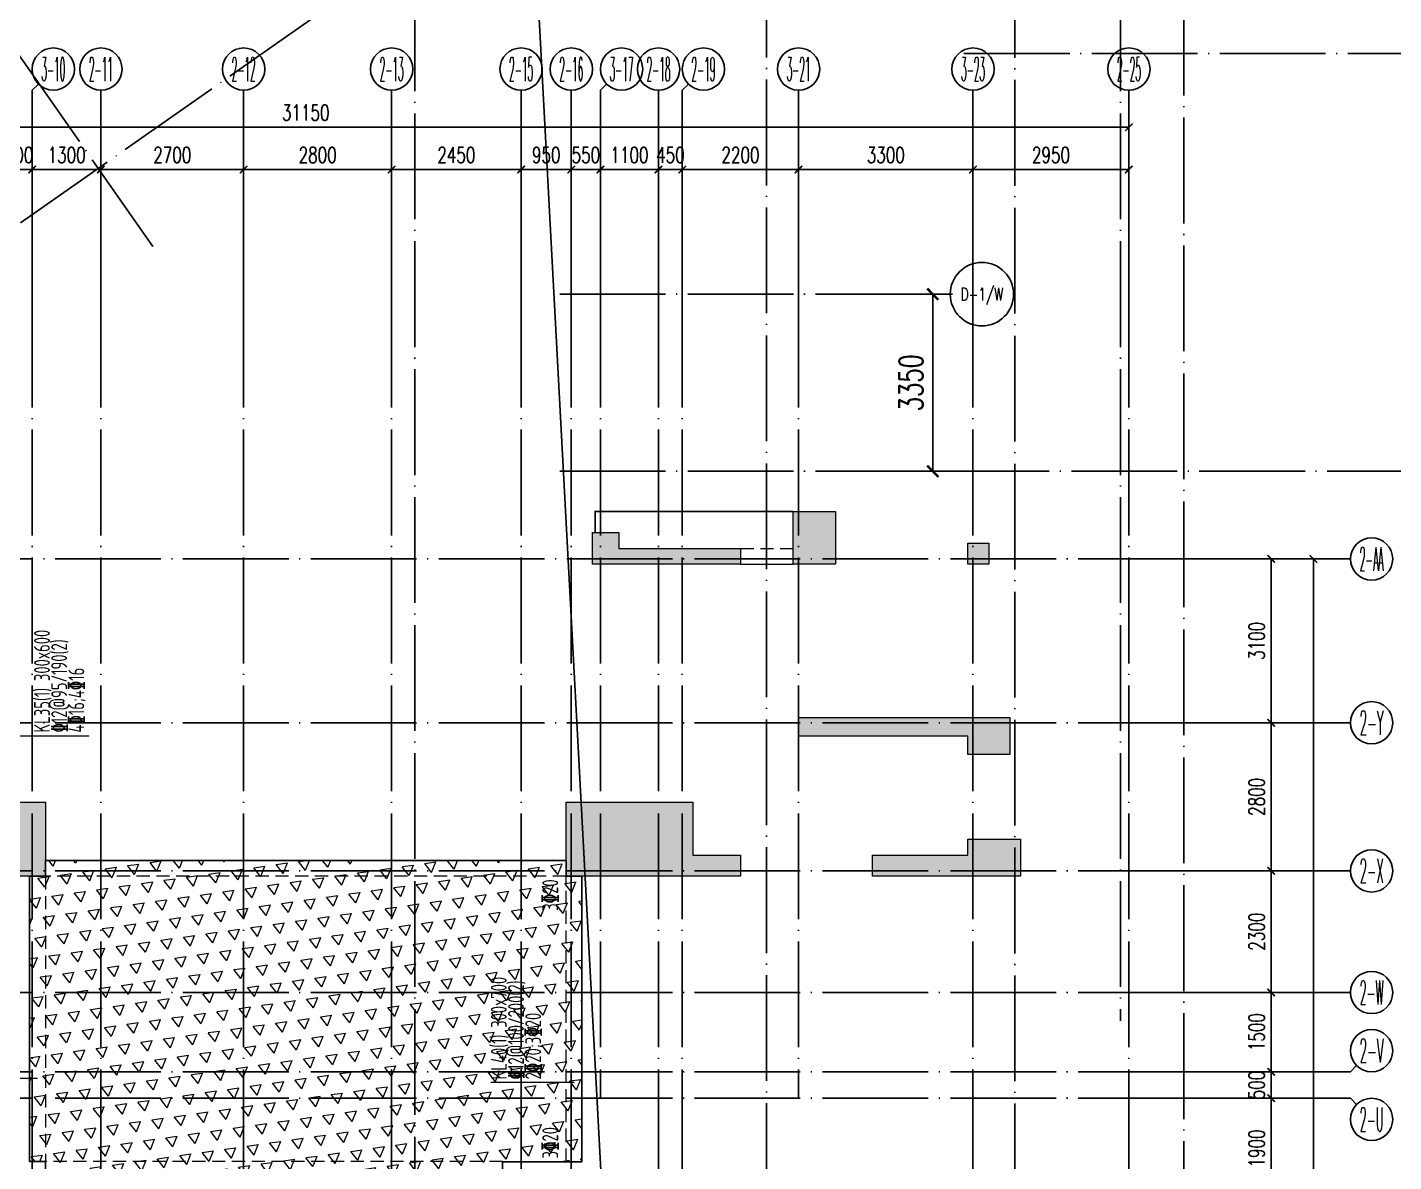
# Model space of a CAD drawing. Header units: millimetres. Extents: x 1089227 to 13101469, y 618865 to 10240562.
# Drawn here: x 3821591 to 3847444, y 4908854 to 4930309 of the extents above; entities that cross this region are included whole.
import ezdxf
from ezdxf.enums import TextEntityAlignment as Align

# ---------------------------------------------------------------- set-up
doc = ezdxf.new("R2010")
doc.units = ezdxf.units.MM
doc.header["$LTSCALE"] = 1000
doc.header["$PDMODE"] = 3
doc.header["$PDSIZE"] = 200
doc.linetypes.add('DOTE', pattern=[2.42, 2, -0.2, 0.02, -0.2])
doc.linetypes.add('HIDDEN', pattern=[0.375, 0.25, -0.125])
doc.layers.get('0').update_dxf_attribs({"linetype": 'CONTINUOUS'})
doc.layers.get('Defpoints').update_dxf_attribs({"linetype": 'CONTINUOUS'})
doc.layers.add('0914调整', color=1, linetype='CONTINUOUS', plot=False)
for name, color, linetype in [('AXIS', 3, 'CONTINUOUS'), ('AXIS_TEXT', 7, 'CONTINUOUS'), ('C-H', 8, 'CONTINUOUS'), ('DOTE', 1, 'DOTE'), ('PUB_DIM', 3, 'CONTINUOUS'), ('降板范围', 7, 'CONTINUOUS')]:
    doc.layers.add(name, color=color, linetype=linetype)
for name, color, linetype, lineweight in [('S-BEAM-DASH', 4, 'HIDDEN', 0), ('S-SLAB-HATCH', 73, 'CONTINUOUS', 0), ('S-WALL', 31, 'CONTINUOUS', 0), ('梁原位标注', 7, 'CONTINUOUS', 18), ('梁名称编号', 2, 'CONTINUOUS', 18), ('梁标注引线', 2, 'CONTINUOUS', 18), ('梁集中标注', 2, 'CONTINUOUS', 18)]:
    doc.layers.add(name, color=color, linetype=linetype, lineweight=lineweight)
doc.styles.add('_TCH_AXIS', font='COMPLEX', dxfattribs={"bigfont": 'AllInOneBig.shx'})
doc.styles.add('_TCH_DIM_T3', font='SIMPLEX', dxfattribs={"width": 0.705882, "bigfont": 'AllInOneBig.shx'})
doc.styles.add('COMPLEX', font='COMPLEX', dxfattribs={"bigfont": 'AllInOneBig.shx'})
doc.styles.add('Style 1', font='yjkeng.shx', dxfattribs={"width": 0.7, "height": 300, "bigfont": 'yjkchn.shx'})
doc.dimstyles.new('_TCH_ARCH&&100', dxfattribs={"dimtxt": 297.5, "dimasz": 100, "dimexe": 250, "dimexo": 300, "dimgap": 126.25, "dimtad": 1, "dimdec": 0, "dimzin": 0, "dimdsep": 46, "dimtxsty": '_TCH_DIM_T3', "dimblk": 'ARCHTICK', "dimcen": 0.09, "dimclrt": 7, "dimazin": 2, "dimtfac": 1, "dimtdec": 0, "dimtix": 1, "dimtmove": 2, "dimatfit": 3, "dimfxl": 0, "dimtolj": 1, "dimtzin": 0, "dimarcsym": 0})
doc.dimstyles.new('_TCH_ARCH&&150', dxfattribs={"dimtxt": 446.25, "dimasz": 150, "dimexe": 375, "dimexo": 450, "dimgap": 189.375, "dimtad": 1, "dimdec": 0, "dimzin": 0, "dimdsep": 46, "dimtxsty": '_TCH_DIM_T3', "dimblk": 'ARCHTICK', "dimcen": 0.09, "dimclrt": 7, "dimazin": 2, "dimtfac": 1, "dimtdec": 0, "dimtix": 1, "dimtmove": 2, "dimatfit": 3, "dimfxl": 0, "dimtolj": 1, "dimtzin": 0, "dimarcsym": 0})

# ---------------------------------------------------------------- blocks, each defined once
blk = doc.blocks.new('_AXISO')
blk.add_circle((0, 0), 0.5)
at = {"layer": 'AXIS_TEXT', "style": 'COMPLEX', "width": 1.041667}
blk.add_attdef('A', text='', height=0.56, dxfattribs=at).set_placement((-0.25, -0.28), (0.25, -0.28), align=Align.FIT)
blk = doc.blocks.new('_ArchTick')
at = {"color": 0, "linetype": 'ByBlock', "const_width": 0.3}
blk.add_lwpolyline([(-0.71, -0.71), (0.71, 0.71)], dxfattribs=at)
blk = doc.blocks.new('*D184')
at = {"layer": 'AXIS', "color": 0, "lineweight": -2, "transparency": 16777216}
for p, q in [((-92891, 100208), (-92891, 103458)), ((-61741, 100208), (-61741, 103458)), ((-92891, 103208), (-61741, 103208))]:
    blk.add_line(p, q, dxfattribs=at)
at = {"layer": 'Defpoints', "color": 0, "transparency": 16777216}
for p in [(-61741, 103208), (-92891, 99908), (-61741, 99908)]:
    blk.add_point(p, dxfattribs=at)
at = {"layer": 'AXIS', "color": 0, "lineweight": -2, "transparency": 16777216, "xscale": 100, "yscale": 100, "zscale": 100, "rotation": 180}
blk.add_blockref('_ArchTick', (-92891, 103208), dxfattribs=at)
at = {"layer": 'AXIS', "color": 0, "lineweight": -2, "transparency": 16777216, "xscale": 100, "yscale": 100, "zscale": 100}
blk.add_blockref('_ArchTick', (-61741, 103208), dxfattribs=at)
at = {"layer": 'AXIS', "color": 7, "transparency": 16777216, "insert": (-77316, 103483), "char_height": 297.5, "attachment_point": 5, "style": '_TCH_DIM_T3'}
blk.add_mtext('\\A1;31150', dxfattribs=at)
blk = doc.blocks.new('*D193')
at = {"layer": 'AXIS', "color": 0, "lineweight": -2, "transparency": 16777216}
for p, q in [((-82991, 100208), (-82991, 102658)), ((-82491, 100208), (-82491, 102658)), ((-82991, 102408), (-83091, 102408)), ((-82991, 102408), (-82491, 102408)), ((-82491, 102408), (-82391, 102408))]:
    blk.add_line(p, q, dxfattribs=at)
at = {"layer": 'Defpoints', "color": 0, "transparency": 16777216}
for p in [(-82491, 102408), (-82991, 99908), (-82491, 99908)]:
    blk.add_point(p, dxfattribs=at)
at = {"layer": 'AXIS', "color": 0, "lineweight": -2, "transparency": 16777216, "xscale": 100, "yscale": 100, "zscale": 100}
blk.add_blockref('_ArchTick', (-82991, 102408), dxfattribs=at)
at = {"layer": 'AXIS', "color": 0, "lineweight": -2, "transparency": 16777216, "xscale": 100, "yscale": 100, "zscale": 100, "rotation": 180}
blk.add_blockref('_ArchTick', (-82491, 102408), dxfattribs=at)
at = {"layer": 'AXIS', "color": 7, "transparency": 16777216, "insert": (-82741, 102683), "char_height": 297.5, "attachment_point": 5, "style": '_TCH_DIM_T3'}
blk.add_mtext('\\A1;500', dxfattribs=at)
blk = doc.blocks.new('*D194')
at = {"layer": 'AXIS', "color": 0, "lineweight": -2, "transparency": 16777216}
for p, q in [((-82491, 100208), (-82491, 102658)), ((-81191, 100208), (-81191, 102658)), ((-82491, 102408), (-81191, 102408))]:
    blk.add_line(p, q, dxfattribs=at)
at = {"layer": 'Defpoints', "color": 0, "transparency": 16777216}
for p in [(-81191, 102408), (-82491, 99908), (-81191, 99908)]:
    blk.add_point(p, dxfattribs=at)
at = {"layer": 'AXIS', "color": 0, "lineweight": -2, "transparency": 16777216, "xscale": 100, "yscale": 100, "zscale": 100, "rotation": 180}
blk.add_blockref('_ArchTick', (-82491, 102408), dxfattribs=at)
at = {"layer": 'AXIS', "color": 0, "lineweight": -2, "transparency": 16777216, "xscale": 100, "yscale": 100, "zscale": 100}
blk.add_blockref('_ArchTick', (-81191, 102408), dxfattribs=at)
at = {"layer": 'AXIS', "color": 7, "transparency": 16777216, "insert": (-81841, 102683), "char_height": 297.5, "attachment_point": 5, "style": '_TCH_DIM_T3'}
blk.add_mtext('\\A1;1300', dxfattribs=at)
blk = doc.blocks.new('*D195')
at = {"layer": 'AXIS', "color": 0, "lineweight": -2, "transparency": 16777216}
for p, q in [((-81191, 100208), (-81191, 102658)), ((-78491, 100208), (-78491, 102658)), ((-81191, 102408), (-78491, 102408))]:
    blk.add_line(p, q, dxfattribs=at)
at = {"layer": 'Defpoints', "color": 0, "transparency": 16777216}
for p in [(-78491, 102408), (-81191, 99908), (-78491, 99908)]:
    blk.add_point(p, dxfattribs=at)
at = {"layer": 'AXIS', "color": 0, "lineweight": -2, "transparency": 16777216, "xscale": 100, "yscale": 100, "zscale": 100, "rotation": 180}
blk.add_blockref('_ArchTick', (-81191, 102408), dxfattribs=at)
at = {"layer": 'AXIS', "color": 0, "lineweight": -2, "transparency": 16777216, "xscale": 100, "yscale": 100, "zscale": 100}
blk.add_blockref('_ArchTick', (-78491, 102408), dxfattribs=at)
at = {"layer": 'AXIS', "color": 7, "transparency": 16777216, "insert": (-79841, 102683), "char_height": 297.5, "attachment_point": 5, "style": '_TCH_DIM_T3'}
blk.add_mtext('\\A1;2700', dxfattribs=at)
blk = doc.blocks.new('*D196')
at = {"layer": 'AXIS', "color": 0, "lineweight": -2, "transparency": 16777216}
for p, q in [((-78491, 100208), (-78491, 102658)), ((-75691, 100208), (-75691, 102658)), ((-78491, 102408), (-75691, 102408))]:
    blk.add_line(p, q, dxfattribs=at)
at = {"layer": 'Defpoints', "color": 0, "transparency": 16777216}
for p in [(-75691, 102408), (-78491, 99908), (-75691, 99908)]:
    blk.add_point(p, dxfattribs=at)
at = {"layer": 'AXIS', "color": 0, "lineweight": -2, "transparency": 16777216, "xscale": 100, "yscale": 100, "zscale": 100, "rotation": 180}
blk.add_blockref('_ArchTick', (-78491, 102408), dxfattribs=at)
at = {"layer": 'AXIS', "color": 0, "lineweight": -2, "transparency": 16777216, "xscale": 100, "yscale": 100, "zscale": 100}
blk.add_blockref('_ArchTick', (-75691, 102408), dxfattribs=at)
at = {"layer": 'AXIS', "color": 7, "transparency": 16777216, "insert": (-77091, 102683), "char_height": 297.5, "attachment_point": 5, "style": '_TCH_DIM_T3'}
blk.add_mtext('\\A1;2800', dxfattribs=at)
blk = doc.blocks.new('*D197')
at = {"layer": 'AXIS', "color": 0, "lineweight": -2, "transparency": 16777216}
for p, q in [((-75691, 100208), (-75691, 102658)), ((-73241, 100208), (-73241, 102658)), ((-75691, 102408), (-73241, 102408))]:
    blk.add_line(p, q, dxfattribs=at)
at = {"layer": 'Defpoints', "color": 0, "transparency": 16777216}
for p in [(-73241, 102408), (-75691, 99908), (-73241, 99908)]:
    blk.add_point(p, dxfattribs=at)
at = {"layer": 'AXIS', "color": 0, "lineweight": -2, "transparency": 16777216, "xscale": 100, "yscale": 100, "zscale": 100, "rotation": 180}
blk.add_blockref('_ArchTick', (-75691, 102408), dxfattribs=at)
at = {"layer": 'AXIS', "color": 0, "lineweight": -2, "transparency": 16777216, "xscale": 100, "yscale": 100, "zscale": 100}
blk.add_blockref('_ArchTick', (-73241, 102408), dxfattribs=at)
at = {"layer": 'AXIS', "color": 7, "transparency": 16777216, "insert": (-74466, 102683), "char_height": 297.5, "attachment_point": 5, "style": '_TCH_DIM_T3'}
blk.add_mtext('\\A1;2450', dxfattribs=at)
blk = doc.blocks.new('*D198')
at = {"layer": 'AXIS', "color": 0, "lineweight": -2, "transparency": 16777216}
for p, q in [((-73241, 100208), (-73241, 102658)), ((-72291, 100208), (-72291, 102658)), ((-73241, 102408), (-72291, 102408))]:
    blk.add_line(p, q, dxfattribs=at)
at = {"layer": 'Defpoints', "color": 0, "transparency": 16777216}
for p in [(-72291, 102408), (-73241, 99908), (-72291, 99908)]:
    blk.add_point(p, dxfattribs=at)
at = {"layer": 'AXIS', "color": 0, "lineweight": -2, "transparency": 16777216, "xscale": 100, "yscale": 100, "zscale": 100, "rotation": 180}
blk.add_blockref('_ArchTick', (-73241, 102408), dxfattribs=at)
at = {"layer": 'AXIS', "color": 0, "lineweight": -2, "transparency": 16777216, "xscale": 100, "yscale": 100, "zscale": 100}
blk.add_blockref('_ArchTick', (-72291, 102408), dxfattribs=at)
at = {"layer": 'AXIS', "color": 7, "transparency": 16777216, "insert": (-72766, 102683), "char_height": 297.5, "attachment_point": 5, "style": '_TCH_DIM_T3'}
blk.add_mtext('\\A1;950', dxfattribs=at)
blk = doc.blocks.new('*D199')
at = {"layer": 'AXIS', "color": 0, "lineweight": -2, "transparency": 16777216}
for p, q in [((-72291, 100208), (-72291, 102658)), ((-71741, 100208), (-71741, 102658)), ((-72291, 102408), (-72391, 102408)), ((-72291, 102408), (-71741, 102408)), ((-71741, 102408), (-71641, 102408))]:
    blk.add_line(p, q, dxfattribs=at)
at = {"layer": 'Defpoints', "color": 0, "transparency": 16777216}
for p in [(-71741, 102408), (-72291, 99908), (-71741, 99908)]:
    blk.add_point(p, dxfattribs=at)
at = {"layer": 'AXIS', "color": 0, "lineweight": -2, "transparency": 16777216, "xscale": 100, "yscale": 100, "zscale": 100}
blk.add_blockref('_ArchTick', (-72291, 102408), dxfattribs=at)
at = {"layer": 'AXIS', "color": 0, "lineweight": -2, "transparency": 16777216, "xscale": 100, "yscale": 100, "zscale": 100, "rotation": 180}
blk.add_blockref('_ArchTick', (-71741, 102408), dxfattribs=at)
at = {"layer": 'AXIS', "color": 7, "transparency": 16777216, "insert": (-72016, 102683), "char_height": 297.5, "attachment_point": 5, "style": '_TCH_DIM_T3'}
blk.add_mtext('\\A1;550', dxfattribs=at)
blk = doc.blocks.new('*D200')
at = {"layer": 'AXIS', "color": 0, "lineweight": -2, "transparency": 16777216}
for p, q in [((-71741, 100208), (-71741, 102658)), ((-70641, 100208), (-70641, 102658)), ((-71741, 102408), (-70641, 102408))]:
    blk.add_line(p, q, dxfattribs=at)
at = {"layer": 'Defpoints', "color": 0, "transparency": 16777216}
for p in [(-70641, 102408), (-71741, 99908), (-70641, 99908)]:
    blk.add_point(p, dxfattribs=at)
at = {"layer": 'AXIS', "color": 0, "lineweight": -2, "transparency": 16777216, "xscale": 100, "yscale": 100, "zscale": 100, "rotation": 180}
blk.add_blockref('_ArchTick', (-71741, 102408), dxfattribs=at)
at = {"layer": 'AXIS', "color": 0, "lineweight": -2, "transparency": 16777216, "xscale": 100, "yscale": 100, "zscale": 100}
blk.add_blockref('_ArchTick', (-70641, 102408), dxfattribs=at)
at = {"layer": 'AXIS', "color": 7, "transparency": 16777216, "insert": (-71191, 102683), "char_height": 297.5, "attachment_point": 5, "style": '_TCH_DIM_T3'}
blk.add_mtext('\\A1;1100', dxfattribs=at)
blk = doc.blocks.new('*D201')
at = {"layer": 'AXIS', "color": 0, "lineweight": -2, "transparency": 16777216}
for p, q in [((-70641, 100208), (-70641, 102658)), ((-70191, 100208), (-70191, 102658)), ((-70641, 102408), (-70741, 102408)), ((-70641, 102408), (-70191, 102408)), ((-70191, 102408), (-70091, 102408))]:
    blk.add_line(p, q, dxfattribs=at)
at = {"layer": 'Defpoints', "color": 0, "transparency": 16777216}
for p in [(-70191, 102408), (-70641, 99908), (-70191, 99908)]:
    blk.add_point(p, dxfattribs=at)
at = {"layer": 'AXIS', "color": 0, "lineweight": -2, "transparency": 16777216, "xscale": 100, "yscale": 100, "zscale": 100}
blk.add_blockref('_ArchTick', (-70641, 102408), dxfattribs=at)
at = {"layer": 'AXIS', "color": 0, "lineweight": -2, "transparency": 16777216, "xscale": 100, "yscale": 100, "zscale": 100, "rotation": 180}
blk.add_blockref('_ArchTick', (-70191, 102408), dxfattribs=at)
at = {"layer": 'AXIS', "color": 7, "transparency": 16777216, "insert": (-70416, 102683), "char_height": 297.5, "attachment_point": 5, "style": '_TCH_DIM_T3'}
blk.add_mtext('\\A1;450', dxfattribs=at)
blk = doc.blocks.new('*D202')
at = {"layer": 'AXIS', "color": 0, "lineweight": -2, "transparency": 16777216}
for p, q in [((-70191, 100208), (-70191, 102658)), ((-67991, 100208), (-67991, 102658)), ((-70191, 102408), (-67991, 102408))]:
    blk.add_line(p, q, dxfattribs=at)
at = {"layer": 'Defpoints', "color": 0, "transparency": 16777216}
for p in [(-67991, 102408), (-70191, 99908), (-67991, 99908)]:
    blk.add_point(p, dxfattribs=at)
at = {"layer": 'AXIS', "color": 0, "lineweight": -2, "transparency": 16777216, "xscale": 100, "yscale": 100, "zscale": 100, "rotation": 180}
blk.add_blockref('_ArchTick', (-70191, 102408), dxfattribs=at)
at = {"layer": 'AXIS', "color": 0, "lineweight": -2, "transparency": 16777216, "xscale": 100, "yscale": 100, "zscale": 100}
blk.add_blockref('_ArchTick', (-67991, 102408), dxfattribs=at)
at = {"layer": 'AXIS', "color": 7, "transparency": 16777216, "insert": (-69091, 102683), "char_height": 297.5, "attachment_point": 5, "style": '_TCH_DIM_T3'}
blk.add_mtext('\\A1;2200', dxfattribs=at)
blk = doc.blocks.new('*D203')
at = {"layer": 'AXIS', "color": 0, "lineweight": -2, "transparency": 16777216}
for p, q in [((-67991, 100208), (-67991, 102658)), ((-64691, 100208), (-64691, 102658)), ((-67991, 102408), (-64691, 102408))]:
    blk.add_line(p, q, dxfattribs=at)
at = {"layer": 'Defpoints', "color": 0, "transparency": 16777216}
for p in [(-64691, 102408), (-67991, 99908), (-64691, 99908)]:
    blk.add_point(p, dxfattribs=at)
at = {"layer": 'AXIS', "color": 0, "lineweight": -2, "transparency": 16777216, "xscale": 100, "yscale": 100, "zscale": 100, "rotation": 180}
blk.add_blockref('_ArchTick', (-67991, 102408), dxfattribs=at)
at = {"layer": 'AXIS', "color": 0, "lineweight": -2, "transparency": 16777216, "xscale": 100, "yscale": 100, "zscale": 100}
blk.add_blockref('_ArchTick', (-64691, 102408), dxfattribs=at)
at = {"layer": 'AXIS', "color": 7, "transparency": 16777216, "insert": (-66341, 102683), "char_height": 297.5, "attachment_point": 5, "style": '_TCH_DIM_T3'}
blk.add_mtext('\\A1;3300', dxfattribs=at)
blk = doc.blocks.new('*D204')
at = {"layer": 'AXIS', "color": 0, "lineweight": -2, "transparency": 16777216}
for p, q in [((-64691, 100208), (-64691, 102658)), ((-61741, 100208), (-61741, 102658)), ((-64691, 102408), (-61741, 102408))]:
    blk.add_line(p, q, dxfattribs=at)
at = {"layer": 'Defpoints', "color": 0, "transparency": 16777216}
for p in [(-61741, 102408), (-64691, 99908), (-61741, 99908)]:
    blk.add_point(p, dxfattribs=at)
at = {"layer": 'AXIS', "color": 0, "lineweight": -2, "transparency": 16777216, "xscale": 100, "yscale": 100, "zscale": 100, "rotation": 180}
blk.add_blockref('_ArchTick', (-64691, 102408), dxfattribs=at)
at = {"layer": 'AXIS', "color": 0, "lineweight": -2, "transparency": 16777216, "xscale": 100, "yscale": 100, "zscale": 100}
blk.add_blockref('_ArchTick', (-61741, 102408), dxfattribs=at)
at = {"layer": 'AXIS', "color": 7, "transparency": 16777216, "insert": (-63216, 102683), "char_height": 297.5, "attachment_point": 5, "style": '_TCH_DIM_T3'}
blk.add_mtext('\\A1;2950', dxfattribs=at)
blk = doc.blocks.new('*D246')
at = {"layer": 'AXIS', "color": 0, "lineweight": -2, "transparency": 16777216}
for p, q in [((-60525, 95042), (-57999, 95042)), ((-58249, 58542), (-58249, 95042)), ((-60525, 58542), (-57999, 58542))]:
    blk.add_line(p, q, dxfattribs=at)
at = {"layer": 'Defpoints', "color": 0, "transparency": 16777216}
for p in [(-60825, 95042), (-58249, 95042), (-60825, 58542)]:
    blk.add_point(p, dxfattribs=at)
at = {"layer": 'AXIS', "color": 0, "lineweight": -2, "transparency": 16777216, "xscale": 100, "yscale": 100, "zscale": 100}
for p, rotation in [((-58249, 95042), 90), ((-58249, 58542), 270)]:
    blk.add_blockref('_ArchTick', p, dxfattribs=dict(at, rotation=rotation))
at = {"layer": 'AXIS', "color": 7, "transparency": 16777216, "insert": (-58524, 76792), "char_height": 297.5, "attachment_point": 5, "rotation": 90, "style": '_TCH_DIM_T3'}
blk.add_mtext('\\A1;36500', dxfattribs=at)
blk = doc.blocks.new('*D264')
at = {"layer": 'AXIS', "color": 0, "lineweight": -2, "transparency": 16777216}
for p, q in [((-60525, 84842), (-58799, 84842)), ((-59049, 82942), (-59049, 84842)), ((-60525, 82942), (-58799, 82942))]:
    blk.add_line(p, q, dxfattribs=at)
at = {"layer": 'Defpoints', "color": 0, "transparency": 16777216}
for p in [(-60825, 84842), (-59049, 84842), (-60825, 82942)]:
    blk.add_point(p, dxfattribs=at)
at = {"layer": 'AXIS', "color": 0, "lineweight": -2, "transparency": 16777216, "xscale": 100, "yscale": 100, "zscale": 100}
for p, rotation in [((-59049, 84842), 90), ((-59049, 82942), 270)]:
    blk.add_blockref('_ArchTick', p, dxfattribs=dict(at, rotation=rotation))
at = {"layer": 'AXIS', "color": 7, "transparency": 16777216, "insert": (-59324, 83892), "char_height": 297.5, "attachment_point": 5, "rotation": 90, "style": '_TCH_DIM_T3'}
blk.add_mtext('\\A1;1900', dxfattribs=at)
blk = doc.blocks.new('*D265')
at = {"layer": 'AXIS', "color": 0, "lineweight": -2, "transparency": 16777216}
for p, q in [((-60525, 85342), (-58799, 85342)), ((-59049, 85342), (-59049, 85442)), ((-59049, 84842), (-59049, 85342)), ((-60525, 84842), (-58799, 84842)), ((-59049, 84842), (-59049, 84742))]:
    blk.add_line(p, q, dxfattribs=at)
at = {"layer": 'Defpoints', "color": 0, "transparency": 16777216}
for p in [(-60825, 85342), (-59049, 85342), (-60825, 84842)]:
    blk.add_point(p, dxfattribs=at)
at = {"layer": 'AXIS', "color": 0, "lineweight": -2, "transparency": 16777216, "xscale": 100, "yscale": 100, "zscale": 100}
for p, rotation in [((-59049, 85342), 270), ((-59049, 84842), 90)]:
    blk.add_blockref('_ArchTick', p, dxfattribs=dict(at, rotation=rotation))
at = {"layer": 'AXIS', "color": 7, "transparency": 16777216, "insert": (-59324, 85092), "char_height": 297.5, "attachment_point": 5, "rotation": 90, "style": '_TCH_DIM_T3'}
blk.add_mtext('\\A1;500', dxfattribs=at)
blk = doc.blocks.new('*D266')
at = {"layer": 'AXIS', "color": 0, "lineweight": -2, "transparency": 16777216}
for p, q in [((-60525, 86842), (-58799, 86842)), ((-59049, 85342), (-59049, 86842)), ((-60525, 85342), (-58799, 85342))]:
    blk.add_line(p, q, dxfattribs=at)
at = {"layer": 'Defpoints', "color": 0, "transparency": 16777216}
for p in [(-60825, 86842), (-59049, 86842), (-60825, 85342)]:
    blk.add_point(p, dxfattribs=at)
at = {"layer": 'AXIS', "color": 0, "lineweight": -2, "transparency": 16777216, "xscale": 100, "yscale": 100, "zscale": 100}
for p, rotation in [((-59049, 86842), 90), ((-59049, 85342), 270)]:
    blk.add_blockref('_ArchTick', p, dxfattribs=dict(at, rotation=rotation))
at = {"layer": 'AXIS', "color": 7, "transparency": 16777216, "insert": (-59324, 86092), "char_height": 297.5, "attachment_point": 5, "rotation": 90, "style": '_TCH_DIM_T3'}
blk.add_mtext('\\A1;1500', dxfattribs=at)
blk = doc.blocks.new('*D267')
at = {"layer": 'AXIS', "color": 0, "lineweight": -2, "transparency": 16777216}
for p, q in [((-60525, 89142), (-58799, 89142)), ((-59049, 86842), (-59049, 89142)), ((-60525, 86842), (-58799, 86842))]:
    blk.add_line(p, q, dxfattribs=at)
at = {"layer": 'Defpoints', "color": 0, "transparency": 16777216}
for p in [(-60825, 89142), (-59049, 89142), (-60825, 86842)]:
    blk.add_point(p, dxfattribs=at)
at = {"layer": 'AXIS', "color": 0, "lineweight": -2, "transparency": 16777216, "xscale": 100, "yscale": 100, "zscale": 100}
for p, rotation in [((-59049, 89142), 90), ((-59049, 86842), 270)]:
    blk.add_blockref('_ArchTick', p, dxfattribs=dict(at, rotation=rotation))
at = {"layer": 'AXIS', "color": 7, "transparency": 16777216, "insert": (-59324, 87992), "char_height": 297.5, "attachment_point": 5, "rotation": 90, "style": '_TCH_DIM_T3'}
blk.add_mtext('\\A1;2300', dxfattribs=at)
blk = doc.blocks.new('*D268')
at = {"layer": 'AXIS', "color": 0, "lineweight": -2, "transparency": 16777216}
for p, q in [((-60525, 91942), (-58799, 91942)), ((-59049, 89142), (-59049, 91942)), ((-60525, 89142), (-58799, 89142))]:
    blk.add_line(p, q, dxfattribs=at)
at = {"layer": 'Defpoints', "color": 0, "transparency": 16777216}
for p in [(-60825, 91942), (-59049, 91942), (-60825, 89142)]:
    blk.add_point(p, dxfattribs=at)
at = {"layer": 'AXIS', "color": 0, "lineweight": -2, "transparency": 16777216, "xscale": 100, "yscale": 100, "zscale": 100}
for p, rotation in [((-59049, 91942), 90), ((-59049, 89142), 270)]:
    blk.add_blockref('_ArchTick', p, dxfattribs=dict(at, rotation=rotation))
at = {"layer": 'AXIS', "color": 7, "transparency": 16777216, "insert": (-59324, 90542), "char_height": 297.5, "attachment_point": 5, "rotation": 90, "style": '_TCH_DIM_T3'}
blk.add_mtext('\\A1;2800', dxfattribs=at)
blk = doc.blocks.new('*D269')
at = {"layer": 'AXIS', "color": 0, "lineweight": -2, "transparency": 16777216}
for p, q in [((-60525, 95042), (-58799, 95042)), ((-59049, 91942), (-59049, 95042)), ((-60525, 91942), (-58799, 91942))]:
    blk.add_line(p, q, dxfattribs=at)
at = {"layer": 'Defpoints', "color": 0, "transparency": 16777216}
for p in [(-60825, 95042), (-59049, 95042), (-60825, 91942)]:
    blk.add_point(p, dxfattribs=at)
at = {"layer": 'AXIS', "color": 0, "lineweight": -2, "transparency": 16777216, "xscale": 100, "yscale": 100, "zscale": 100}
for p, rotation in [((-59049, 95042), 90), ((-59049, 91942), 270)]:
    blk.add_blockref('_ArchTick', p, dxfattribs=dict(at, rotation=rotation))
at = {"layer": 'AXIS', "color": 7, "transparency": 16777216, "insert": (-59324, 93492), "char_height": 297.5, "attachment_point": 5, "rotation": 90, "style": '_TCH_DIM_T3'}
blk.add_mtext('\\A1;3100', dxfattribs=at)
blk = doc.blocks.new('*D508')
at = {"layer": 'Defpoints', "color": 0, "transparency": 16777216}
for p in [(-66622, 100050), (-65451, 100050), (-66622, 96700)]:
    blk.add_point(p, dxfattribs=at)
at = {"layer": 'PUB_DIM', "color": 0, "lineweight": -2, "transparency": 16777216}
for p, q in [((-66172, 100050), (-65076, 100050)), ((-65451, 96700), (-65451, 100050)), ((-66172, 96700), (-65076, 96700))]:
    blk.add_line(p, q, dxfattribs=at)
at = {"layer": 'PUB_DIM', "color": 0, "lineweight": -2, "transparency": 16777216, "xscale": 150, "yscale": 150, "zscale": 150}
for p, rotation in [((-65451, 100050), 90), ((-65451, 96700), 270)]:
    blk.add_blockref('_ArchTick', p, dxfattribs=dict(at, rotation=rotation))
at = {"layer": 'PUB_DIM', "color": 7, "transparency": 16777216, "insert": (-65864, 98375), "char_height": 446.2, "attachment_point": 5, "rotation": 90, "style": '_TCH_DIM_T3'}
blk.add_mtext('\\A1;3350', dxfattribs=at)
blk = doc.blocks.new('QZ-TL-0808')
at = {"layer": 'C-H'}
for points in [[(-28158, 178), (-27358, 178), (-27358, -822), (-28158, -822)], [(-31958, -822), (-31958, -222), (-31458, -222), (-31458, -522), (-29158, -522), (-29158, -822)], [(-28058, -3722), (-24058, -3722), (-24058, -4422), (-24858, -4422), (-24858, -4072), (-28058, -4072)], [(-45758, -6122), (-44308, -6122), (-44308, -5322), (-42308, -5322), (-42308, -6722), (-45758, -6722)], [(-32458, -5322), (-30058, -5322), (-30058, -6322), (-29158, -6322), (-29158, -6722), (-32458, -6722)], [(-26658, -6722), (-26658, -6322), (-24858, -6322), (-24858, -6022), (-23858, -6022), (-23858, -6722)]]:
    blk.add_hatch(color=256, dxfattribs=at).paths.add_polyline_path(points)
at = {"layer": 'S-WALL'}
blk.add_lwpolyline([(-28158, 178), (-27358, 178), (-27358, -822), (-28158, -822)], close=True, dxfattribs=at)
for points in [[(-31958, -822), (-31958, -222), (-31458, -222), (-31458, -522), (-29158, -522), (-29158, -822), (-31958, -822)], [(-28058, -3722), (-24058, -3722), (-24058, -4422), (-24858, -4422), (-24858, -4072), (-28058, -4072), (-28058, -3722)], [(-45758, -6122), (-44308, -6122), (-44308, -5322), (-42308, -5322), (-42308, -6722), (-45758, -6722), (-45758, -6122)], [(-32458, -5322), (-30058, -5322), (-30058, -6322), (-29158, -6322), (-29158, -6722), (-32458, -6722), (-32458, -5322)], [(-26658, -6722), (-26658, -6322), (-24858, -6322), (-24858, -6022), (-23858, -6022), (-23858, -6722), (-26658, -6722)]]:
    blk.add_lwpolyline(points, dxfattribs=at)
blk = doc.blocks.new('1F柱网-0808')
at = {"layer": 'C-H'}
blk.add_hatch(color=256, dxfattribs=at).paths.add_polyline_path([(120022, 148035), (120422, 148035), (120422, 147635), (120022, 147635)])
at = {"layer": 'S-WALL'}
blk.add_lwpolyline([(120022, 148035), (120422, 148035), (120422, 147635), (120022, 147635)], close=True, dxfattribs=at)
blk.add_blockref('QZ-TL-0808', (144880, 148457))
blk = doc.blocks.new('2FJGBZ')
at = {"layer": 'S-SLAB-HATCH'}
h = blk.add_hatch(dxfattribs=at)
h.set_pattern_fill('TRIANG', color=256, scale=150, angle=8)
h.set_pattern_definition([(68.0000004, (-5457252.86, 1932872.46), (-263.88782, 337.761074), [214.3125, -214.3125]), (128.0000004, (-5457252.86, 1932872.46), (-424.45358, -59.653019), [214.3125, -214.3125]), (8.0000004, (-5457384.8, 1933041.34), (160.56576, 397.414093), [214.3125, -214.3125])])
h.paths.add_polyline_path([(102272, 141735), (102573, 141735), (102573, 142035), (112423, 142035), (112422, 141736), (112722, 141735), (112722, 136335), (111222, 136335), (111222, 136036), (109322, 136036), (109322, 131935), (109022, 131935), (109022, 131635), (106423, 131635), (106423, 131935), (105072, 131935), (105072, 136036), (102572, 136036), (102572, 136337), (102272, 136336)])
at = {"layer": 'S-BEAM-DASH'}
for p, q in [((115724, 147936), (116722, 147936)), ((102572, 141735), (102572, 136336)), ((112422, 141735), (102572, 141735)), ((112422, 136335), (112422, 141735)), ((111224, 136336), (102575, 136336))]:
    blk.add_line(p, q, dxfattribs=at)
at = {"layer": 'S-BEAM-DASH', "linetype": 'Continuous'}
for p, q in [((115724, 147636), (116722, 147636)), ((112422, 142035), (102572, 142035)), ((102272, 141735), (102272, 136336)), ((112722, 136335), (112722, 141735))]:
    blk.add_line(p, q, dxfattribs=at)
at = {"layer": '降板范围'}
blk.add_lwpolyline([(112972, 148235), (112972, 148636), (116722, 148636)], dxfattribs=at)
blk.add_lwpolyline([(102272, 141735), (102573, 141735), (102573, 142035), (112423, 142035), (112422, 141736), (112722, 141735), (112722, 136335), (111222, 136335), (111222, 136036), (109322, 136036), (109322, 131935), (109022, 131935), (109022, 131635), (106423, 131635), (106423, 131935), (105072, 131935), (105072, 136036), (102572, 136036), (102572, 136337), (102272, 136336)], close=True, dxfattribs=at)
blk.add_blockref('1F柱网-0808', (0, 0))
blk = doc.blocks.new('塔楼轴网260428')
at = {"layer": 'AXIS'}
for p, q in [((-82373.8, 104024.8), (-82491, 103907.6)), ((-71623.8, 104024.8), (-71741, 103907.6)), ((-70073.8, 104024.8), (-70191, 103907.6)), ((-82491, 99907.6), (-82491, 103907.6)), ((-81191, 99907.6), (-81191, 103907.6)), ((-78491, 99907.6), (-78491, 103907.6)), ((-75691, 99907.6), (-75691, 103907.6)), ((-73241, 99907.6), (-73241, 103907.6)), ((-72291, 99907.6), (-72291, 103907.6)), ((-71741, 99907.6), (-71741, 103907.6)), ((-70641, 99907.6), (-70641, 103907.6)), ((-70191, 99907.6), (-70191, 103907.6)), ((-67991, 99907.6), (-67991, 103907.6)), ((-64691, 99907.6), (-64691, 103907.6)), ((-61741, 99907.6), (-61741, 103907.6)), ((-60825.5, 95041.7), (-57549, 95041.7)), ((-60825.5, 91943.5), (-57549, 91943.5)), ((-60825.5, 89141.7), (-57549, 89141.7)), ((-60825.5, 86841.7), (-57549, 86841.7)), ((-60825.5, 85341.7), (-57549, 85341.7)), ((-57431.8, 85458.9), (-57549, 85341.7)), ((-60825.5, 84841.7), (-57549, 84841.7)), ((-57431.8, 84724.6), (-57549, 84841.7))]:
    blk.add_line(p, q, dxfattribs=at)
at = {"layer": 'DOTE', "color": 14}
for p, q in [((-82491, 99907.6), (-82491, 82941.7)), ((-81191, 99907.6), (-81191, 55337.9)), ((-78491, 99907.6), (-78491, 55337.9)), ((-75691, 99907.6), (-75691, 55337.9)), ((-73241, 99907.6), (-73241, 55337.9)), ((-72291, 99907.6), (-72291, 55337.9)), ((-71741, 99907.6), (-71741, 84842.1)), ((-70641, 99907.6), (-70641, 55337.9)), ((-70191, 99907.6), (-70191, 55337.9)), ((-67991, 99907.6), (-67991, 84841.7)), ((-64691, 99907.6), (-64691, 70341.7)), ((-61741, 99907.6), (-61741, 55337.9)), ((-94159, 95041.7), (-60825.5, 95041.7)), ((-94159, 91941.7), (-60825.5, 91941.7)), ((-94159, 89141.7), (-60825.5, 89141.7)), ((-94159, 86841.7), (-60825.5, 86841.7)), ((-94159, 85341.7), (-60825.5, 85341.7)), ((-94159, 84841.7), (-60825.5, 84841.7))]:
    blk.add_line(p, q, dxfattribs=at)
at = {"layer": 'AXIS'}
ref = blk.add_blockref('_AXISO', (-82091, 104307.6), dxfattribs=dict(at, xscale=800, yscale=800, zscale=800))
ref.add_attrib('A', '3-10', dxfattribs={"layer": 'AXIS_TEXT', "height": 452.55, "style": '_TCH_AXIS', "width": 0.283784}).set_placement((-82317.3, 104081.3), (-81864.7, 104081.3), align=Align.FIT)
ref = blk.add_blockref('_AXISO', (-81191, 104307.6), dxfattribs=dict(at, xscale=800, yscale=800, zscale=800))
ref.add_attrib('A', '2-11', dxfattribs={"layer": 'AXIS_TEXT', "height": 452.55, "style": '_TCH_AXIS', "width": 0.3}).set_placement((-81417.3, 104081.3), (-80964.7, 104081.3), align=Align.FIT)
ref = blk.add_blockref('_AXISO', (-78491, 104307.6), dxfattribs=dict(at, xscale=800, yscale=800, zscale=800))
ref.add_attrib('A', '2-12', dxfattribs={"layer": 'AXIS_TEXT', "height": 452.55, "style": '_TCH_AXIS', "width": 0.28}).set_placement((-78717.3, 104081.3), (-78264.7, 104081.3), align=Align.FIT)
ref = blk.add_blockref('_AXISO', (-75691, 104307.6), dxfattribs=dict(at, xscale=800, yscale=800, zscale=800))
ref.add_attrib('A', '2-13', dxfattribs={"layer": 'AXIS_TEXT', "height": 452.55, "style": '_TCH_AXIS', "width": 0.28}).set_placement((-75917.3, 104081.3), (-75464.7, 104081.3), align=Align.FIT)
ref = blk.add_blockref('_AXISO', (-73241, 104307.6), dxfattribs=dict(at, xscale=800, yscale=800, zscale=800))
ref.add_attrib('A', '2-15', dxfattribs={"layer": 'AXIS_TEXT', "height": 452.55, "style": '_TCH_AXIS', "width": 0.28}).set_placement((-73467.3, 104081.3), (-73014.7, 104081.3), align=Align.FIT)
ref = blk.add_blockref('_AXISO', (-72291, 104307.6), dxfattribs=dict(at, xscale=800, yscale=800, zscale=800))
ref.add_attrib('A', '2-16', dxfattribs={"layer": 'AXIS_TEXT', "height": 452.55, "style": '_TCH_AXIS', "width": 0.28}).set_placement((-72517.3, 104081.3), (-72064.7, 104081.3), align=Align.FIT)
ref = blk.add_blockref('_AXISO', (-71341, 104307.6), dxfattribs=dict(at, xscale=800, yscale=800, zscale=800))
ref.add_attrib('A', '3-17', dxfattribs={"layer": 'AXIS_TEXT', "height": 452.55, "style": '_TCH_AXIS', "width": 0.283784}).set_placement((-71567.3, 104081.3), (-71114.7, 104081.3), align=Align.FIT)
ref = blk.add_blockref('_AXISO', (-70641, 104307.6), dxfattribs=dict(at, xscale=800, yscale=800, zscale=800))
ref.add_attrib('A', '2-18', dxfattribs={"layer": 'AXIS_TEXT', "height": 452.55, "style": '_TCH_AXIS', "width": 0.28}).set_placement((-70867.3, 104081.3), (-70414.7, 104081.3), align=Align.FIT)
ref = blk.add_blockref('_AXISO', (-69791, 104307.6), dxfattribs=dict(at, xscale=800, yscale=800, zscale=800))
ref.add_attrib('A', '2-19', dxfattribs={"layer": 'AXIS_TEXT', "height": 452.55, "style": '_TCH_AXIS', "width": 0.28}).set_placement((-70017.3, 104081.3), (-69564.7, 104081.3), align=Align.FIT)
ref = blk.add_blockref('_AXISO', (-67991, 104307.6), dxfattribs=dict(at, xscale=800, yscale=800, zscale=800))
ref.add_attrib('A', '3-21', dxfattribs={"layer": 'AXIS_TEXT', "height": 452.55, "style": '_TCH_AXIS', "width": 0.283784}).set_placement((-68217.3, 104081.3), (-67764.7, 104081.3), align=Align.FIT)
ref = blk.add_blockref('_AXISO', (-64691, 104307.6), dxfattribs=dict(at, xscale=800, yscale=800, zscale=800))
ref.add_attrib('A', '3-23', dxfattribs={"layer": 'AXIS_TEXT', "height": 452.55, "style": '_TCH_AXIS', "width": 0.265823}).set_placement((-64917.3, 104081.3), (-64464.7, 104081.3), align=Align.FIT)
ref = blk.add_blockref('_AXISO', (-61741, 104307.6), dxfattribs=dict(at, xscale=800, yscale=800, zscale=800))
ref.add_attrib('A', '2-25', dxfattribs={"layer": 'AXIS_TEXT', "height": 452.55, "style": '_TCH_AXIS', "width": 0.2625}).set_placement((-61967.3, 104081.3), (-61514.7, 104081.3), align=Align.FIT)
ref = blk.add_blockref('_AXISO', (-57149, 95041.7), dxfattribs=dict(at, xscale=800, yscale=800, zscale=800))
ref.add_attrib('A', '2-AA', dxfattribs={"layer": 'AXIS_TEXT', "height": 452.55, "style": '_TCH_AXIS', "width": 0.247059}).set_placement((-57375.2, 94815.4), (-56922.7, 94815.4), align=Align.FIT)
ref = blk.add_blockref('_AXISO', (-57149, 91943.5), dxfattribs=dict(at, xscale=800, yscale=800, zscale=800))
ref.add_attrib('A', '2-Y', dxfattribs={"layer": 'AXIS_TEXT', "height": 452.55, "style": '_TCH_AXIS', "width": 0.323077}).set_placement((-57375.2, 91717.2), (-56922.7, 91717.2), align=Align.FIT)
ref = blk.add_blockref('_AXISO', (-57149, 89141.7), dxfattribs=dict(at, xscale=800, yscale=800, zscale=800))
ref.add_attrib('A', '2-X', dxfattribs={"layer": 'AXIS_TEXT', "height": 452.55, "style": '_TCH_AXIS', "width": 0.328125}).set_placement((-57375.2, 88915.4), (-56922.7, 88915.4), align=Align.FIT)
ref = blk.add_blockref('_AXISO', (-57149, 86841.7), dxfattribs=dict(at, xscale=800, yscale=800, zscale=800))
ref.add_attrib('A', '2-W', dxfattribs={"layer": 'AXIS_TEXT', "height": 452.55, "style": '_TCH_AXIS', "width": 0.308824}).set_placement((-57375.2, 86615.4), (-56922.7, 86615.4), align=Align.FIT)
ref = blk.add_blockref('_AXISO', (-57149, 85741.7), dxfattribs=dict(at, xscale=800, yscale=800, zscale=800))
ref.add_attrib('A', '2-V', dxfattribs={"layer": 'AXIS_TEXT', "height": 452.55, "style": '_TCH_AXIS', "width": 0.328125}).set_placement((-57375.2, 85515.4), (-56922.7, 85515.4), align=Align.FIT)
ref = blk.add_blockref('_AXISO', (-57149, 84441.7), dxfattribs=dict(at, xscale=800, yscale=800, zscale=800))
ref.add_attrib('A', '2-U', dxfattribs={"layer": 'AXIS_TEXT', "height": 452.55, "style": '_TCH_AXIS', "width": 0.318182}).set_placement((-57375.2, 84215.4), (-56922.7, 84215.4), align=Align.FIT)
for p1, p2, distance, picture, middle in [((-92891, 99907.6), (-61741, 99907.6), 3300, '*D184', (-77316, 103482.6)), ((-82991, 99907.6), (-82491, 99907.6), 2500, '*D193', (-82741, 102682.6)), ((-82491, 99907.6), (-81191, 99907.6), 2500, '*D194', (-81841, 102682.6)), ((-81191, 99907.6), (-78491, 99907.6), 2500, '*D195', (-79841, 102682.6)), ((-78491, 99907.6), (-75691, 99907.6), 2500, '*D196', (-77091, 102682.6)), ((-75691, 99907.6), (-73241, 99907.6), 2500, '*D197', (-74466, 102682.6)), ((-73241, 99907.6), (-72291, 99907.6), 2500, '*D198', (-72766, 102682.6)), ((-72291, 99907.6), (-71741, 99907.6), 2500, '*D199', (-72016, 102682.6)), ((-71741, 99907.6), (-70641, 99907.6), 2500, '*D200', (-71191, 102682.6)), ((-70641, 99907.6), (-70191, 99907.6), 2500, '*D201', (-70416, 102682.6)), ((-70191, 99907.6), (-67991, 99907.6), 2500, '*D202', (-69091, 102682.6)), ((-67991, 99907.6), (-64691, 99907.6), 2500, '*D203', (-66341, 102682.6)), ((-64691, 99907.6), (-61741, 99907.6), 2500, '*D204', (-63216, 102682.6)), ((-60825.5, 58541.7), (-60825.5, 95041.7), -2576.5, '*D246', (-58524, 76791.7)), ((-60825.5, 91941.7), (-60825.5, 95041.7), -1776.5, '*D269', (-59324, 93491.7)), ((-60825.5, 89141.7), (-60825.5, 91941.7), -1776.5, '*D268', (-59324, 90541.7)), ((-60825.5, 86841.7), (-60825.5, 89141.7), -1776.5, '*D267', (-59324, 87991.7)), ((-60825.5, 85341.7), (-60825.5, 86841.7), -1776.5, '*D266', (-59324, 86091.7)), ((-60825.5, 84841.7), (-60825.5, 85341.7), -1776.5, '*D265', (-59324, 85091.7)), ((-60825.5, 82941.7), (-60825.5, 84841.7), -1776.5, '*D264', (-59324, 83891.7))]:
    dim = blk.add_aligned_dim(p1=p1, p2=p2, distance=distance, dimstyle='_TCH_ARCH&&100', dxfattribs=at)
    dim.commit()
    dim.dimension.update_dxf_attribs({"geometry": picture, "text_midpoint": middle})
blk = doc.blocks.new('裙房轴网260428')
at = {"layer": 'AXIS'}
blk.add_line((-66622.4, 100050), (-65122.4, 100050), dxfattribs=at)
at = {"layer": 'DOTE', "color": 16, "linetype": 'DOTE'}
for p, q in [((-63900, 137981.8), (-63900, -1000)), ((-75250, 137349.7), (-75250, -1000)), ((-61900, 137349.7), (-61900, 86306.7)), ((-60700, 137349.7), (-60700, 104600)), ((-60700, 137269.1), (-60700, -1000)), ((-68600, 130728.4), (-68600, -1000)), ((-221469.5, 4219.8), (-44175.6, 128386.9)), ((-80207.2, 100954.7), (-85542.2, 108572.3)), ((-64861.9, 104600), (-1866, 104600)), ((-72509.1, 100050), (-66622.4, 100050)), ((-72509.1, 96700), (-1866, 96700))]:
    blk.add_line(p, q, dxfattribs=at)
at = {"layer": 'AXIS'}
ref = blk.add_blockref('_AXISO', (-64522.4, 100050), dxfattribs=dict(at, xscale=1200, yscale=1200, zscale=1200))
ref.add_attrib('A', 'D-1/W', dxfattribs={"layer": 'AXIS_TEXT', "height": 240.68, "style": '_TCH_AXIS', "width": 0.65625}).set_placement((-64924.8, 99929.7), (-64120, 99929.7), align=Align.FIT)
at = {"layer": 'PUB_DIM'}
dim = blk.add_aligned_dim(p1=(-66622.4, 96700), p2=(-66622.4, 100050), distance=-1171.3, dimstyle='_TCH_ARCH&&150', dxfattribs=at)
dim.commit()
dim.dimension.update_dxf_attribs({"geometry": '*D508', "text_midpoint": (-65863.6, 98375)})
blk = doc.blocks.new('04地块地下轴网260428')
for name in ['裙房轴网260428', '塔楼轴网260428']:
    blk.add_blockref(name, (0, 0))

msp = doc.modelspace()

# ---------------------------------------------------------------- linework, layer by layer
at = {"layer": '0914调整'}
msp.add_lwpolyline([(3832620.715, 4905387.45), (3826064.628, 5027770.456)], dxfattribs=at)
at = {"layer": '梁标注引线', "color": 6, "lineweight": 18}
for p, q in [((3821185.515, 4916909.703), (3822758.592, 4916909.703)), ((3821785.528, 4910424.671), (3820212.451, 4910424.666)), ((3831935.535, 4910349.655), (3830362.458, 4910349.655))]:
    msp.add_line(p, q, dxfattribs=at)

# ---------------------------------------------------------------- block references
for name, p in [('2FJGBZ', (3719362.209, 4772518.421)), ('04地块地下轴网260428', (3904175.334, 4825211.796))]:
    msp.add_blockref(name, p)

# ---------------------------------------------------------------- texts
at = {"layer": '梁原位标注', "style": 'Style 1', "width": 0.7}
msp.add_text('3%%13320', height=300, rotation=90, dxfattribs=at).set_placement((3831725.535, 4914193.954), align=Align.BOTTOM_RIGHT)
msp.add_text('3%%13320', height=300, rotation=90, dxfattribs=at).set_placement((3831725.535, 4908913.953), align=Align.BOTTOM_LEFT)
at = {"layer": '梁名称编号', "color": 6, "style": 'Style 1', "width": 0.7}
msp.add_text('KL35(1) 300x600', height=300, rotation=90, dxfattribs=at).set_placement((3822108.591, 4916969.703), align=Align.BOTTOM_LEFT)
msp.add_text('KL40(1) 300x700', height=300, rotation=90, dxfattribs=at).set_placement((3830362.458, 4910409.655), align=Align.TOP_LEFT)
at = {"layer": '梁集中标注', "color": 6, "style": 'Style 1', "width": 0.7}
for s, p in [('%%13212@95/190(2)', (3822433.592, 4916969.703)), ('4%%13316;4%%13316', (3822758.592, 4916969.703))]:
    msp.add_text(s, height=300, rotation=90, dxfattribs=at).set_placement(p, align=Align.BOTTOM_LEFT)
for s, p in [('%%13212@100/200(2)', (3830687.458, 4910409.655)), ('2%%13320;3%%13320', (3831012.458, 4910409.655))]:
    msp.add_text(s, height=300, rotation=90, dxfattribs=at).set_placement(p, align=Align.TOP_LEFT)

doc.saveas('drawing.dxf')
